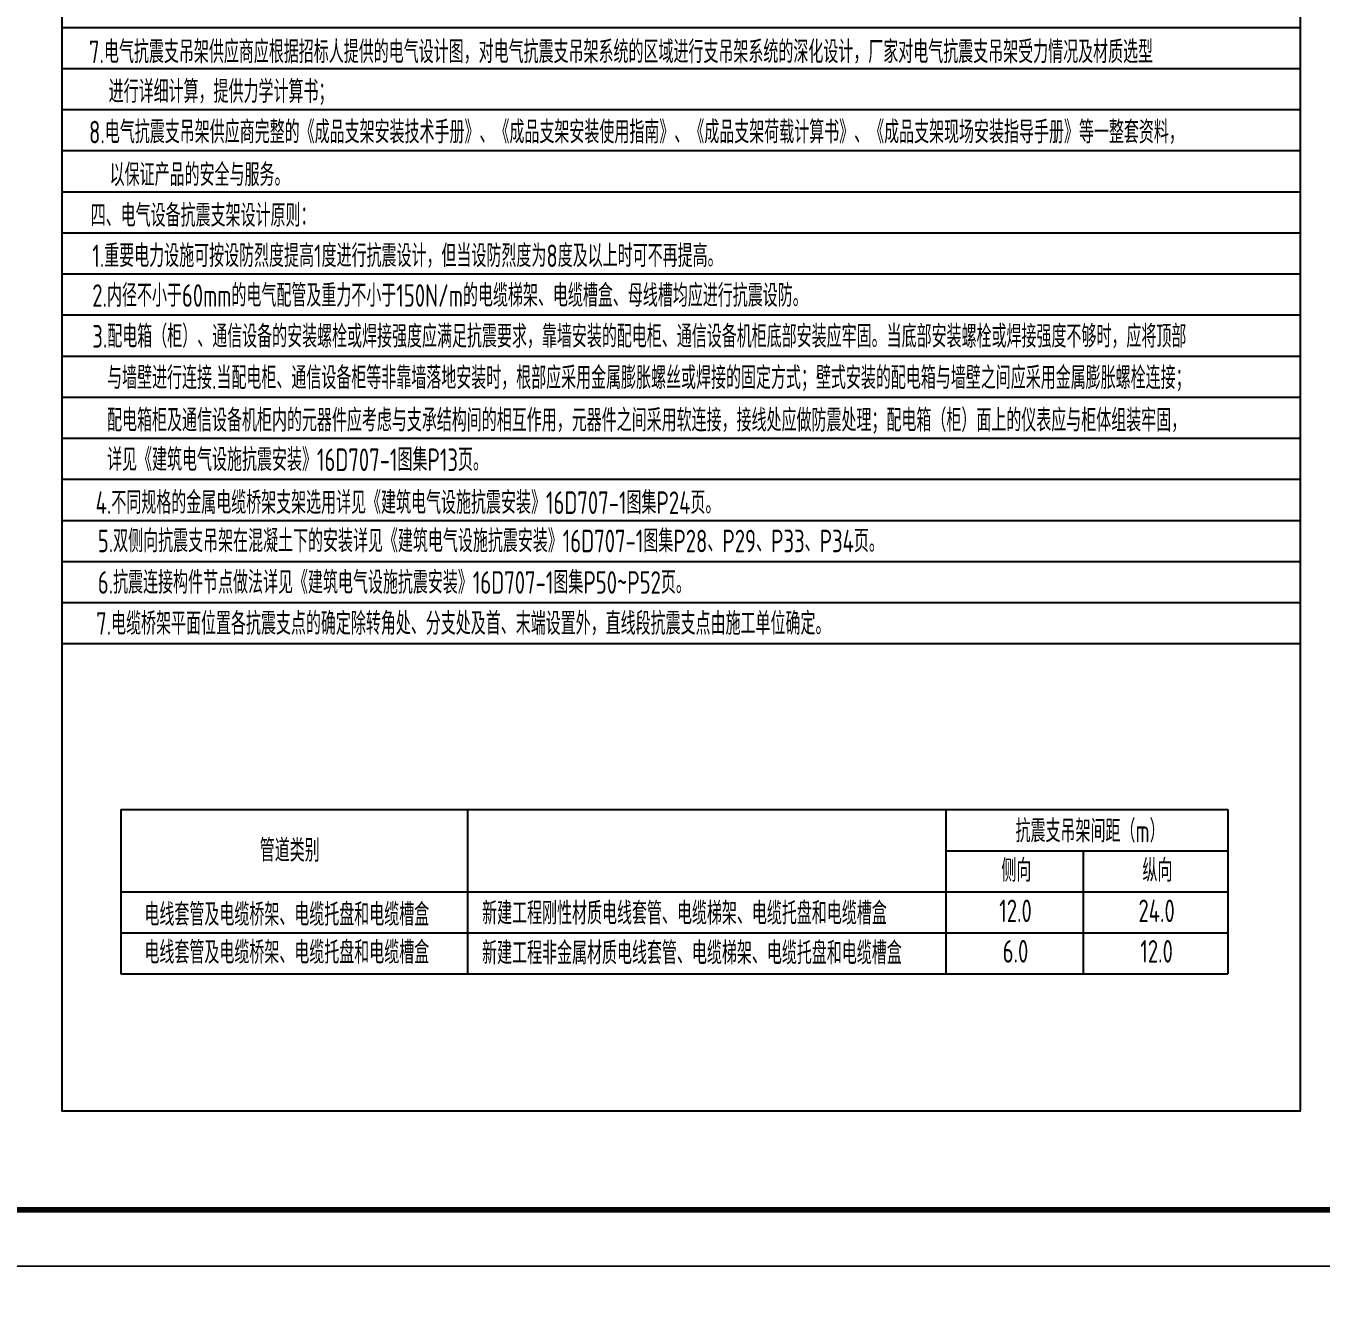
# Model space of a CAD drawing. Extents: x 3753737 to 4713801, y -857380 to 24339.
# Drawn here: x 4113283 to 4136271, y -630329 to -607845 of the extents above; entities that cross this region are included whole.
import ezdxf

# ---------------------------------------------------------------- set-up
doc = ezdxf.new("R2010")
doc.units = 0
doc.header["$LTSCALE"] = 1000
doc.header["$MEASUREMENT"] = 0
doc.layers.add('TEL_TEXT', color=7, linetype='CONTINUOUS')
doc.layers.add('图框', color=147, linetype='CONTINUOUS', lineweight=20)
doc.styles.add('TSSD_Dimension', font='Tssdeng.shx', dxfattribs={"width": 0.7, "bigfont": 'tssdchn.shx'})

msp = doc.modelspace()

# ---------------------------------------------------------------- linework, layer by layer
at = {"layer": 'TEL_TEXT'}
for p, q in [((4114967.7, -621749.9), (4114967.7, -624665.9)), ((4114967.7, -621749.9), (4134615.2, -621749.9)), ((4121121.2, -621749.9), (4121121.2, -624665.9)), ((4129610.4, -621749.9), (4129610.4, -624665.9)), ((4134615.2, -621749.9), (4134615.2, -624665.9)), ((4129610.4, -622478.9), (4134615.2, -622478.9)), ((4132045.4, -622478.9), (4132045.4, -624665.9)), ((4114967.7, -623207.9), (4134615.2, -623207.9)), ((4114967.7, -623207.9), (4134615.2, -623207.9)), ((4114967.7, -623936.9), (4134615.2, -623936.9)), ((4114967.7, -624665.9), (4134615.2, -624665.9))]:
    msp.add_line(p, q, dxfattribs=at)
for points in [[(4113923.7, -591833), (4113923.7, -627093.4), (4135908.1, -627093.4), (4135908.1, -591833)], [(4113923.7, -607871), (4135908.1, -607871)], [(4113923.7, -608600), (4135908.1, -608600)], [(4113923.7, -609329), (4135908.1, -609329)], [(4113923.7, -610058), (4135908.1, -610058)], [(4113923.7, -610787), (4135908.1, -610787)], [(4113923.7, -611516), (4135908.1, -611516)], [(4113923.7, -612245), (4135908.1, -612245)], [(4113923.7, -612974), (4135908.1, -612974)], [(4113923.7, -613703), (4135908.1, -613703)], [(4113923.7, -614432), (4135908.1, -614432)], [(4113923.7, -615161), (4135908.1, -615161)], [(4113923.7, -615890), (4135908.1, -615890)], [(4113923.7, -616619), (4135908.1, -616619)], [(4113923.7, -617348), (4135908.1, -617348)], [(4113923.7, -618077), (4135908.1, -618077)], [(4113923.7, -618806), (4135908.1, -618806)]]:
    msp.add_lwpolyline(points, dxfattribs=at)
at = {"layer": '图框'}
for points in [[(4086010.8, -587899.4), (4145410.6, -587899.4), (4145410.6, -629853.6), (4086010.8, -629853.6)], [(4110711, -629853.6), (4194811, -629853.6), (4194811, -689253.6), (4110711, -689253.6)]]:
    msp.add_lwpolyline(points, close=True, dxfattribs=at)
at = {"layer": '图框', "const_width": 100}
msp.add_lwpolyline([(4088510.8, -628853.6), (4144410.8, -628853.6), (4144410.8, -588853.6), (4088510.8, -588853.6)], close=True, dxfattribs=at)

# ---------------------------------------------------------------- texts
at = {"layer": 'TEL_TEXT', "style": 'TSSD_Dimension', "width": 0.7}
for s, p in [('7.电气抗震支吊架供应商应根据招标人提供的电气设计图，对电气抗震支吊架系统的区域进行支吊架系统的深化设计，厂家对电气抗震支吊架受力情况及材质选型', (4114403.1, -608506.3)), ('进行详细计算，提供力学计算书；', (4114751.7, -609211.7)), ('8.电气抗震支吊架供应商完整的《成品支架安装技术手册》、《成品支架安装使用指南》、《成品支架荷载计算书》、《成品支架现场安装指导手册》等一整套资料，', (4114403.1, -609929.1)), ('以保证产品的安全与服务。', (4114769.4, -610688.4)), ('四、电气设备抗震支架设计原则：', (4114433.1, -611409.3)), ('  1.重要电力设施可按设防烈度提高1度进行抗震设计，但当设防烈度为8度及以上时可不再提高。', (4114121.1, -612124.5)), ('  2.内径不小于60mm的电气配管及重力不小于150N/m的电缆梯架、电缆槽盒、母线槽均应进行抗震设防。', (4114121.1, -612829.1)), ('  3.配电箱（柜）、通信设备的安装螺栓或焊接强度应满足抗震要求，靠墙安装的配电柜、通信设备机柜底部安装应牢固。当底部安装螺栓或焊接强度不够时，应将顶部', (4114121.1, -613554.2)), ('与墙壁进行连接.当配电柜、通信设备柜等非靠墙落地安装时，根部应采用金属膨胀螺丝或焊接的固定方式；壁式安装的配电箱与墙壁之间应采用金属膨胀螺栓连接；', (4114724.5, -614289.5)), ('配电箱柜及通信设备机柜内的元器件应考虑与支承结构间的相互作用，元器件之间采用软连接，接线处应做防震处理；配电箱（柜）面上的仪表应与柜体组装牢固，', (4114724.5, -615043.2)), ('详见《建筑电气设施抗震安装》16D707-1图集P13页。', (4114724.5, -615743.2)), ('  4.不同规格的金属电缆桥架支架选用详见《建筑电气设施抗震安装》16D707-1图集P24页。', (4114179.6, -616504.3)), ('  5.双侧向抗震支吊架在混凝土下的安装详见《建筑电气设施抗震安装》16D707-1图集P28、P29、P33、P34页。', (4114219, -617184.3)), ('  6.抗震连接构件节点做法详见《建筑电气设施抗震安装》16D707-1图集P50~P52页。', (4114219, -617920)), (' 7.电缆桥架平面位置各抗震支点的确定除转角处、分支处及首、末端设置外，直线段抗震支点由施工单位确定。', (4114359.5, -618648.8))]:
    msp.add_text(s, height=400, dxfattribs=at).set_placement(p)
at = {"layer": 'TEL_TEXT', "char_height": 400, "style": 'TSSD_Dimension'}
for s, insert, width, attachment_point in [('抗震支吊架间距（m）', (4130848.4, -621931), 17314.006, 1), ('管道类别', (4117433.6, -622274.8), 28987.307, 1), ('侧向', (4130596.5, -622629.4), 17314.006, 1), ('纵向', (4133100.6, -622629.4), 17314.006, 1), ('电线套管及电缆桥架、电缆托盘和电缆槽盒', (4115387.2, -623412.5), 28987.307, 1), ('新建工程刚性材质电线套管、电缆梯架、电缆托盘和电缆槽盒', (4121380.5, -623389.4), 17314.006, 1), ('12.0', (4130847.6, -623546.2), 1911.448, 5), ('24.0', (4133351.7, -623546.2), 1911.448, 5), ('电线套管及电缆桥架、电缆托盘和电缆槽盒', (4115387.2, -624084.6), 28987.307, 1), ('新建工程非金属材质电线套管、电缆梯架、电缆托盘和电缆槽盒', (4121380.5, -624095.4), 18055.809, 1), ('6.0', (4130847.6, -624264.7), 1433.586, 5), ('12.0', (4133351.7, -624264.7), 1911.448, 5)]:
    msp.add_mtext(s, dxfattribs=dict(at, insert=insert, width=width, attachment_point=attachment_point))

doc.saveas('drawing.dxf')
